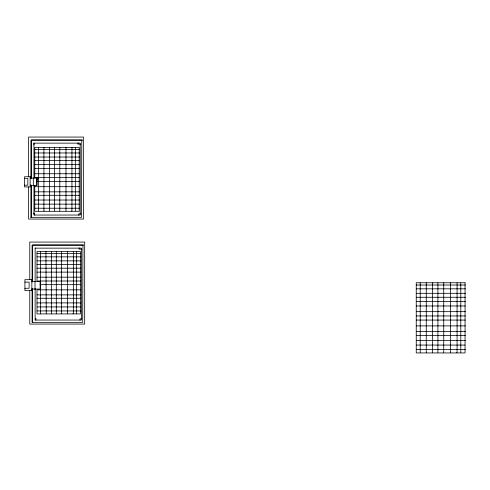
<?xml version="1.0" encoding="UTF-8"?>
<svg xmlns="http://www.w3.org/2000/svg" width="490" height="490" viewBox="0 0 490 490"><rect width="100%" height="100%" fill="white"/><g stroke="black" fill="none" stroke-linecap="round" stroke-linejoin="round"><path stroke-width="0.73" d="M81.787 140.226L81.53 217.346L30.913 217.346M82.969 245.233L82.712 322.359L32.095 322.359L32.095 288.757M36.983 180.259L38.741 178.078L30.141 178.078M82.216 140.281L30.913 140.226L30.913 178.403M80.642 144.146L77.977 144.146L77.977 142.78M34.784 149.493L79.607 149.493M34.784 152.96L79.607 152.96M34.784 157.033L79.607 157.033M34.784 160.647L79.607 160.647M34.784 164.554L79.607 164.554M34.784 168.566L79.558 168.566M34.784 173.742L79.558 173.742M79.558 177.637L34.784 177.637L34.784 147.441L79.196 147.441L79.196 211.306L34.784 211.306L34.784 185.171M24.5 178.599L27.832 178.599L27.832 185.183L24.5 185.183M36.315 181.392L79.558 181.392M30.141 185.428L36.983 185.428L36.983 178.078M34.784 186.684L79.558 186.684M34.784 191.835L79.558 191.835M34.784 195.302L79.558 195.302M34.784 200.03L79.558 200.03M35.017 204.146L79.196 204.146M34.784 208.232L79.558 208.232M44.223 210.908L43.91 210.908L43.91 147.441M71.473 210.908L71.944 210.908L71.944 147.441M33.204 213.217L34.698 213.217L34.698 215.141M80.856 213.854L78.804 213.854L78.804 215.165M35.127 248.148L81.389 248.148L81.389 320.056L35.127 320.056L35.127 288.696M81.83 249.159L79.16 249.159L79.16 247.793M37.001 253.477L80.844 253.477M37.001 256.864L80.844 256.864M37.001 260.845L80.844 260.845M37.001 264.386L80.844 264.386M37.001 268.208L80.844 268.208M37.001 272.128L80.795 272.128M37.001 277.187L80.795 277.187M80.795 281.003L37.001 281.003L37.001 251.468L80.446 251.468L80.446 313.925L37.001 313.925L37.001 289.847L80.795 289.847M31.838 281.364L40.137 281.364L40.137 289.063L31.838 289.063M24.917 282.13L29.106 282.13L29.106 288.285L24.917 288.285M40.051 284.672L80.795 284.672M416.243 285.021L465.5 285.021M416.243 288.831L465.5 288.831M416.243 293.302L465.5 293.302M37.001 294.882L80.795 294.882M416.243 297.277L465.5 297.277M37.001 298.275L80.795 298.275M416.243 301.571L465.5 301.571M37.001 302.9L80.795 302.9M416.243 305.981L465.445 305.981M37.234 306.924L80.446 306.924M37.001 310.923L80.795 310.923M416.243 311.665L465.445 311.665M46.232 313.539L45.931 251.468M72.888 313.539L73.353 313.539L73.353 251.468M416.243 315.946L465.445 315.946M81.352 318.868L79.986 318.868L79.986 320.178M416.243 320.074L465.445 320.074M416.243 325.887L465.445 325.887M416.243 331.546L465.445 331.546M416.243 335.356L465.445 335.356M416.243 340.55L465.445 340.55M416.5 345.07L465.053 345.07M416.243 349.566L465.445 349.566M426.612 352.506L426.269 352.506L426.269 282.761M456.558 352.506L457.078 352.506L457.078 282.761M460.796 282.969L460.796 352.506M450.524 282.761L450.524 352.506M443.732 282.761L443.732 352.506M437.913 282.761L437.913 352.506M432.401 282.761L432.401 352.506M420.218 282.761L420.218 352.506M82.204 140.226L82.204 139.883L31.342 139.883L31.342 178.403M76.66 251.652L76.66 313.539M75.331 147.631L75.331 210.908M67.516 251.468L67.516 313.539M65.979 147.441L65.979 210.908M61.471 251.468L61.471 313.539M59.798 147.441L59.798 210.908M56.289 251.468L56.289 313.539M54.506 147.441L54.506 210.908M51.383 251.468L51.383 313.539M49.49 147.441L49.49 210.908M40.548 251.468L40.548 313.539M38.404 147.441L38.404 210.908M36.817 178.078L36.817 185.428M35.886 318.231L35.886 320.154M35.164 247.946L35.127 281.811M35.004 281.364L35.004 289.063M33.975 142.933L33.975 144.985M33.945 178.329L33.945 143.141L80.201 143.141L80.201 215.049L33.945 215.049L33.945 185.214M33.308 178.078L33.308 185.428M32.524 281.885L32.524 244.89L83.386 244.89L83.386 245.233L32.095 245.233L32.095 281.885M32.524 288.757L32.524 322.359M31.342 185.275L31.342 217.346M30.913 184.755L30.913 217.689M29.786 279.668L29.786 242.072L84.678 242.072L84.678 324.068L29.786 324.068L29.786 290.65M28.604 176.761L28.604 137.059L83.496 137.059L83.496 219.055L28.604 219.055L28.604 186.935M30.141 176.761L24.5 176.761L24.5 186.935L30.141 186.935L30.141 176.761M31.838 279.668L24.917 279.668L24.917 290.65L31.838 290.65L31.838 279.668M465.053 282.761L416.243 282.761L416.243 352.941L465.053 352.941L465.053 282.761"/></g></svg>
